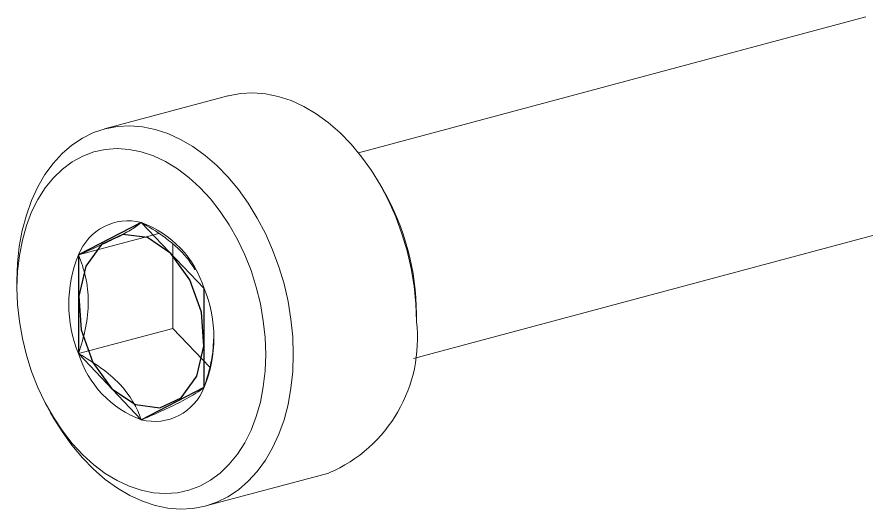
# Model space of a CAD drawing. Header units: millimetres. Extents: x -25.1 to 0.8, y -8.9 to 1.5.
# Drawn here: x -25.08 to -13.14, y -8.9 to -1.97 of the extents above; entities that cross this region are included whole.
import ezdxf

# ---------------------------------------------------------------- set-up
doc = ezdxf.new("R2010")
doc.units = ezdxf.units.MM
doc.linetypes.add('CENTERX2', pattern=[20.32, 12.7, -2.54, 2.54, -2.54])

msp = doc.modelspace()

# ---------------------------------------------------------------- linework, layer by layer
at = {"color": 7, "linetype": 'Continuous', "lineweight": 15}
for p, q in [((-13.137, -1.967), (-20.279, -3.88)), ((-22.119, -3.079), (-23.852, -3.543)), ((-19.932, -4.402), (-19.984, -4.312)), ((-19.503, -6.778), (-12.382, -4.87)), ((-23.09, -5.017), (-24.218, -5.319)), ((-22.893, -5.165), (-22.893, -6.355)), ((-25.085, -5.679), (-25.085, -5.783)), ((-19.463, -6.256), (-19.463, -6.152)), ((-22.893, -6.355), (-24.218, -6.71)), ((-22.893, -6.355), (-22.372, -6.903)), ((-24.616, -7.533), (-24.564, -7.623)), ((-22.428, -8.856), (-20.696, -8.392))]:
    msp.add_line(p, q, dxfattribs=at)
at = {"color": 7, "linetype": 'Continuous'}
for p, q in [((-23.335, -4.861), (-24.218, -5.319)), ((-22.451, -5.793), (-23.335, -4.861)), ((-24.218, -5.319), (-24.218, -6.71)), ((-22.451, -7.184), (-22.451, -5.793)), ((-24.218, -6.71), (-23.335, -7.642)), ((-23.335, -7.642), (-22.451, -7.184))]:
    msp.add_line(p, q, dxfattribs=at)
at = {"color": 7, "linetype": 'Continuous', "lineweight": 15, "flags": 128}
for points in [[(-19.463, -6.256), (-19.471, -6.01), (-19.496, -5.761), (-19.537, -5.511), (-19.594, -5.264), (-19.667, -5.021), (-19.754, -4.784), (-19.856, -4.554), (-19.971, -4.335), (-20.098, -4.128), (-20.236, -3.935), (-20.384, -3.757), (-20.541, -3.596), (-20.705, -3.453), (-20.876, -3.33), (-21.05, -3.227), (-21.228, -3.145), (-21.408, -3.086), (-21.587, -3.049), (-21.765, -3.035), (-21.94, -3.044), (-22.11, -3.077), (-22.119, -3.079)], [(-25.085, -5.679), (-25.076, -5.436), (-25.052, -5.201), (-25.01, -4.973), (-24.953, -4.757), (-24.881, -4.552), (-24.793, -4.362), (-24.692, -4.187), (-24.577, -4.03), (-24.45, -3.891), (-24.312, -3.771), (-24.164, -3.673), (-24.007, -3.596), (-23.843, -3.541), (-23.672, -3.509), (-23.497, -3.499), (-23.319, -3.513), (-23.14, -3.55), (-22.961, -3.609), (-22.783, -3.691), (-22.608, -3.794), (-22.438, -3.917), (-22.273, -4.06), (-22.116, -4.221), (-21.968, -4.399), (-21.83, -4.592), (-21.703, -4.8), (-21.588, -5.019), (-21.487, -5.248), (-21.399, -5.485), (-21.327, -5.728), (-21.27, -5.975), (-21.229, -6.225), (-21.204, -6.474), (-21.196, -6.72)], [(-21.584, -6.72), (-21.593, -6.484), (-21.618, -6.246), (-21.66, -6.008), (-21.718, -5.772), (-21.791, -5.541), (-21.879, -5.317), (-21.982, -5.101), (-22.097, -4.897), (-22.224, -4.706), (-22.362, -4.529), (-22.51, -4.37), (-22.665, -4.228), (-22.826, -4.106), (-22.993, -4.004), (-23.163, -3.924), (-23.335, -3.867), (-23.506, -3.833), (-23.676, -3.821), (-23.843, -3.834), (-24.004, -3.869), (-24.16, -3.928), (-24.307, -4.008), (-24.445, -4.111), (-24.572, -4.234), (-24.687, -4.376), (-24.79, -4.537), (-24.878, -4.714), (-24.951, -4.906), (-25.009, -5.111), (-25.051, -5.327), (-25.076, -5.551), (-25.085, -5.783), (-25.076, -6.019), (-25.051, -6.257), (-25.009, -6.495), (-24.951, -6.731), (-24.878, -6.962), (-24.79, -7.186), (-24.687, -7.402), (-24.572, -7.606), (-24.445, -7.797), (-24.307, -7.974), (-24.16, -8.134), (-24.004, -8.275), (-23.843, -8.397), (-23.676, -8.499), (-23.506, -8.579), (-23.335, -8.636), (-23.163, -8.671), (-22.993, -8.682), (-22.826, -8.67), (-22.665, -8.634), (-22.51, -8.576), (-22.362, -8.495), (-22.224, -8.392), (-22.097, -8.269), (-21.982, -8.127), (-21.879, -7.966), (-21.791, -7.789), (-21.718, -7.597), (-21.66, -7.392), (-21.618, -7.177), (-21.593, -6.952), (-21.584, -6.72)], [(-21.196, -6.72), (-21.204, -6.963), (-21.229, -7.198), (-21.27, -7.426), (-21.327, -7.642), (-21.399, -7.847), (-21.487, -8.037), (-21.588, -8.212), (-21.703, -8.369), (-21.83, -8.508), (-21.968, -8.628), (-22.116, -8.726), (-22.273, -8.803), (-22.438, -8.858), (-22.608, -8.89), (-22.783, -8.9), (-22.961, -8.886), (-23.14, -8.849), (-23.319, -8.79), (-23.497, -8.708), (-23.672, -8.605), (-23.843, -8.482), (-24.007, -8.339), (-24.164, -8.178), (-24.312, -8), (-24.45, -7.806), (-24.564, -7.623)]]:
    msp.add_lwpolyline(points, dxfattribs=at)
at = {"color": 7, "linetype": 'CENTERX2', "flags": 128}
msp.add_lwpolyline([(-22.489, -6.126), (-22.652, -5.668), (-22.92, -5.299), (-23.25, -5.076), (-23.593, -5.031), (-23.897, -5.172), (-24.115, -5.477), (-24.214, -5.9), (-24.18, -6.377), (-24.017, -6.835), (-23.749, -7.204), (-23.419, -7.428), (-23.076, -7.472), (-22.772, -7.331), (-22.554, -7.026), (-22.455, -6.603), (-22.489, -6.126)], dxfattribs=at)
at = {"color": 7, "linetype": 'Continuous', "lineweight": 15}
for centre, radius, start, end in [((-23.016, -6.166), 3.553, 0.2291, 29.7668), ((-23.518, -5.588), 0.75, 75.8168, 159.0182), ((-23.84, -6.226), 1.455, 17.2902, 69.6675), ((-22.533, -6.015), 1.823, 157.582, 202.418), ((-24.136, -6.488), 1.823, 337.582, 22.418), ((-21.509, -6.499), 2.06, 293.2446, 6.7539), ((-22.829, -6.278), 1.455, 197.2902, 249.6675), ((-23.151, -6.915), 0.75, 255.8168, 339.0182)]:
    msp.add_arc(centre, radius, start, end, dxfattribs=at)
for points, knots in [([(-23.335, -4.861), (-23.364, -4.886), (-23.4, -4.914), (-23.498, -4.977), (-23.561, -5.013), (-23.792, -5.133), (-23.999, -5.226), (-24.218, -5.319)], [0, 0, 0, 0, 0.25, 0.25, 0.5, 0.5, 1, 1, 1, 1]), ([(-22.579, -5.528), (-22.617, -5.468), (-22.687, -5.356), (-22.846, -5.198), (-23.054, -5.029), (-23.228, -4.925), (-23.335, -4.861)], [0, 0, 0, 0, 0.239819, 0.44831, 0.663768, 1, 1, 1, 1]), ([(-24.218, -6.71), (-24.179, -6.592), (-24.144, -6.469), (-24.096, -6.224), (-24.082, -6.101), (-24.082, -5.856), (-24.096, -5.74), (-24.144, -5.52), (-24.179, -5.416), (-24.218, -5.319)], [0, 0, 0, 0, 0.25, 0.25, 0.5, 0.5, 0.75, 0.75, 1, 1, 1, 1]), ([(-22.451, -7.184), (-22.427, -7.109), (-22.379, -6.955), (-22.329, -6.726), (-22.321, -6.574), (-22.317, -6.505)], [0, 0, 0, 0, 0.335306, 0.694282, 1, 1, 1, 1]), ([(-24.218, -6.71), (-24.109, -6.772), (-24.005, -6.838), (-23.81, -6.979), (-23.719, -7.056), (-23.487, -7.3), (-23.393, -7.474), (-23.335, -7.642)], [0, 0, 0, 0, 0.25, 0.25, 0.5, 0.5, 1, 1, 1, 1]), ([(-23.335, -7.642), (-23.226, -7.596), (-23.121, -7.55), (-22.926, -7.461), (-22.835, -7.417), (-22.603, -7.297), (-22.509, -7.234), (-22.451, -7.184)], [0, 0, 0, 0, 0.25, 0.25, 0.5, 0.5, 1, 1, 1, 1])]:
    msp.add_open_spline(points, degree=3, knots=knots, dxfattribs=at)

doc.saveas('drawing.dxf')
